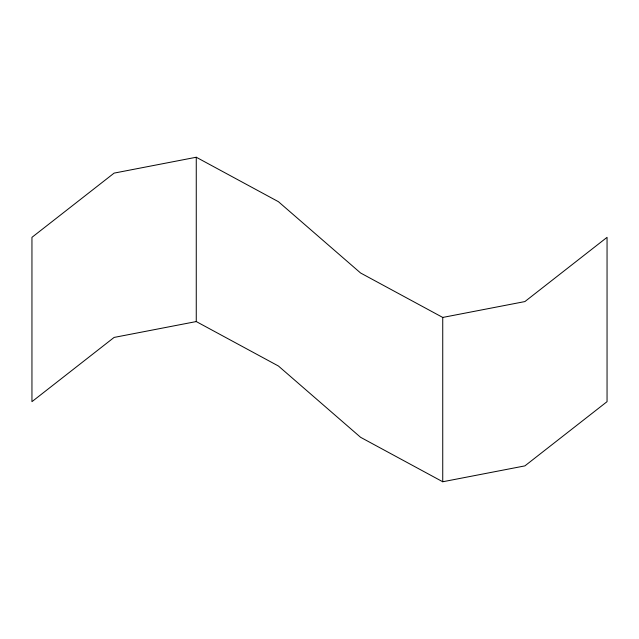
<?xml version="1.0" encoding="UTF-8"?>
<svg xmlns="http://www.w3.org/2000/svg" width="639" height="639" viewBox="0 0 639 639"><rect width="100%" height="100%" fill="white"/><g stroke="black" fill="none" stroke-linecap="round" stroke-linejoin="round"><path stroke-width="0.96" d="M196.261 157.242L114.109 173.113L31.95 237.341L31.95 401.659L114.109 337.424L196.261 321.561L278.42 366.011L360.58 437.3L442.739 481.758L524.891 465.887L607.05 401.659L607.05 237.341L524.891 301.576L442.739 317.439L360.58 272.989L278.42 201.692L196.261 157.242L196.261 321.561M442.739 317.439L442.739 481.758"/></g></svg>
